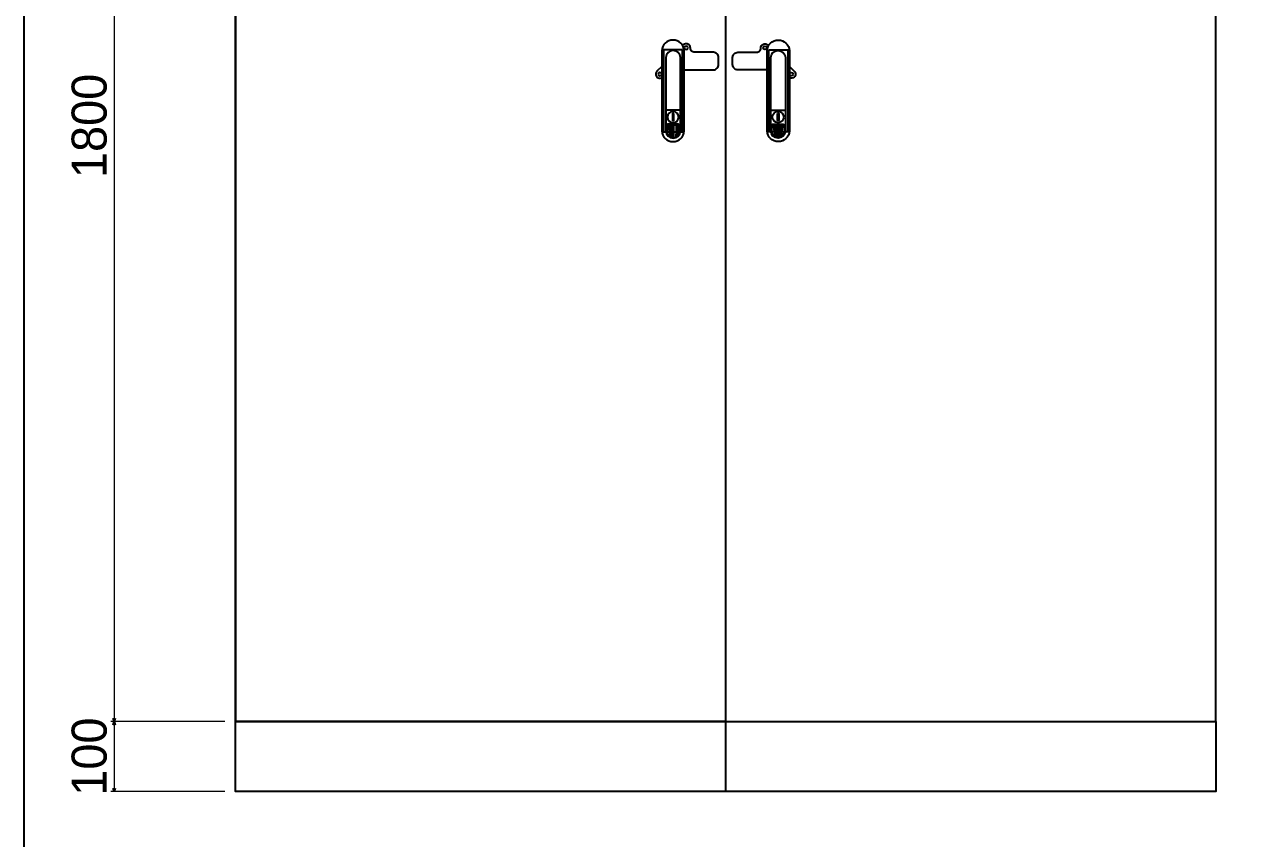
# Model space of a CAD drawing. Header units: millimetres. Extents: x 0 to 6325, y 0 to 4472.
# Drawn here: x 0 to 1735, y 2236 to 3398 of the extents above; entities that cross this region are included whole.
import ezdxf

# ---------------------------------------------------------------- set-up
doc = ezdxf.new("R2010")
doc.units = ezdxf.units.MM
doc.layers.add('DIM', color=253, linetype='Continuous')
doc.styles.add('Arial', font='arial.ttf')
doc.dimstyles.new('CNC', dxfattribs={"dimtxt": 50, "dimasz": 5, "dimexe": 5, "dimexo": 15, "dimgap": 10, "dimtad": 1, "dimdec": 0, "dimtxsty": 'Standard', "dimblk": 'OPEN30', "dimcen": 10, "dimclrd": 5, "dimclre": 5, "dimclrt": 3, "dimazin": 3, "dimtfac": 1, "dimtdec": 0, "dimtmove": 0, "dimatfit": 3, "dimldrblk": 'ARCHTICK', "dimlwd": 9, "dimlwe": 9})

# ---------------------------------------------------------------- blocks, each defined once
blk = doc.blocks.new('*D2')
at = {"color": 0, "linetype": 'ByBlock', "lineweight": -2}
for p, q in [((127.1, 4198.2), (128.4, 4203.2)), ((128.4, 4203.2), (129.8, 4198.2)), ((128.4, 4203.2), (128.4, 4198.2)), ((128.4, 2403.2), (127.1, 2408.2)), ((129.8, 2408.2), (128.4, 2403.2)), ((128.4, 2403.2), (128.4, 2408.2))]:
    blk.add_line(p, q, dxfattribs=at)
at = {"layer": 'Defpoints', "color": 0, "ltscale": 0.5, "transparency": 16777216}
for p in [(301.4, 4203.2), (128.4, 2403.2), (301.4, 2403.2)]:
    blk.add_point(p, dxfattribs=at)
at = {"layer": 'DIM', "color": 5, "lineweight": 9, "ltscale": 0.5, "transparency": 16777216}
for p, q in [((286.4, 4203.2), (123.4, 4203.2)), ((128.4, 4198.2), (128.4, 2408.2)), ((286.4, 2403.2), (123.4, 2403.2))]:
    blk.add_line(p, q, dxfattribs=at)
at = {"layer": 'DIM', "color": 3, "ltscale": 0.5, "transparency": 16777216, "insert": (92.9, 3253.2), "char_height": 50, "attachment_point": 5, "rotation": 90}
blk.add_mtext('1800', dxfattribs=at)
blk = doc.blocks.new('_ArchTick')
at = {"color": 0, "const_width": 0.15}
blk.add_lwpolyline([(-0.5, -0.5), (0.5, 0.5)], dxfattribs=at)
blk = doc.blocks.new('_Open30')
at = {"color": 0, "linetype": 'ByBlock', "lineweight": -2}
for p, q in [((-1, 0.27), (0, 0)), ((0, 0), (-1, -0.27)), ((0, 0), (-1, 0))]:
    blk.add_line(p, q, dxfattribs=at)
blk = doc.blocks.new('AB-301-1-1')
at = {"linetype": 'Continuous'}
h = blk.add_hatch(dxfattribs=at)
h.set_pattern_fill('ACAD_ISO09W100', color=1, scale=0.2)
h.set_pattern_definition([(0, (-367.8747, 374.3201), (0, 1), [4.8, -0.6, 1.2, -0.6, 1.2, -0.6])])
h.paths.add_polyline_path([(-3.9, -112.6, 0.118404), (0.1, -113.6, 0.118404), (4.2, -112.6), (7.1, -96.1), (-6.9, -96.1)])
at = {"color": 1, "linetype": 'Continuous'}
for p, q in [((-9.9, -74.6), (10.1, -74.6)), ((-6.9, -96.1), (7.1, -96.1)), ((-6.9, -96.1), (-3.9, -112.6)), ((7.1, -96.1), (4.2, -112.6))]:
    blk.add_line(p, q, dxfattribs=at)
for points in [[(-24.6, 14.2, -0.198912), (-22.8, 18.4), (-22.8, 18.4, -0.414214), (-14.4, 18.4), (-13.5, 17.6)], [(-15.7, -17.1), (-57.4, -17.1, -0.414214), (-64.9, -9.6), (-64.9, 0.4, -0.414214), (-57.4, 7.9), (-30.6, 7.9, 0.414214), (-24.6, 13.9), (-24.6, 14.2)], [(16.3, -12.2), (23.1, -19.1, -0.414214), (23.1, -27.5), (23.1, -27.5, -0.31835), (16.3, -28.7)]]:
    blk.add_lwpolyline(points, format="xyb", dxfattribs=at)
for points in [[(0.3, 25.4), (0.3, 25.4, -0.400643), (16.3, 10.4), (16.3, -104.6, -0.400643), (0.3, -119.6), (0.3, -119.6, -0.400643), (-15.7, -104.6), (-15.7, 10.4, -0.400643)], [(0.1, 10.4, -0.403991), (10.6, 0.4), (10.6, -104.6, -0.403991), (0.1, -114.6, -0.403991), (-10.4, -104.6), (-10.4, 0.4, -0.403991)], [(9.1, -96.6), (9.1, -104.6, -0.414214), (0.1, -113.6, -0.414214), (-8.9, -104.6), (-8.9, -96.6, -0.414214), (-6.9, -94.6), (7.1, -94.6, -0.414214)]]:
    blk.add_lwpolyline(points, format="xyb", close=True, dxfattribs=at)
blk.add_lwpolyline([(-0.9, -79.6), (1.1, -79.6), (1.1, -89.6), (-0.9, -89.6)], close=True, dxfattribs=at)
for centre, radius in [((-18.6, 14.2), 2.5), ((18.9, -23.3), 2.5), ((0.1, -84.6), 8)]:
    blk.add_circle(centre, radius, dxfattribs=at)
blk = doc.blocks.new('*D10')
at = {"color": 5, "lineweight": 9, "ltscale": 3, "transparency": 16777216}
for p, q in [((286.4, 2403.2), (123.4, 2403.2)), ((128.4, 2398.2), (128.4, 2308.2)), ((286.4, 2303.2), (123.4, 2303.2))]:
    blk.add_line(p, q, dxfattribs=at)
at = {"color": 0, "linetype": 'ByBlock', "lineweight": -2}
for p, q in [((127.1, 2398.2), (128.4, 2403.2)), ((128.4, 2403.2), (129.8, 2398.2)), ((128.4, 2403.2), (128.4, 2398.2)), ((128.4, 2303.2), (127.1, 2308.2)), ((129.8, 2308.2), (128.4, 2303.2)), ((128.4, 2303.2), (128.4, 2308.2))]:
    blk.add_line(p, q, dxfattribs=at)
at = {"layer": 'Defpoints', "color": 0, "ltscale": 3, "transparency": 16777216}
for p in [(301.4, 2403.2), (128.4, 2303.2), (301.4, 2303.2)]:
    blk.add_point(p, dxfattribs=at)
at = {"color": 3, "ltscale": 3, "transparency": 16777216, "insert": (92.9, 2353.2), "char_height": 50, "attachment_point": 5, "rotation": 90}
blk.add_mtext('100', dxfattribs=at)
blk = doc.blocks.new('KHUNG CHUẨN')
at = {"color": 7}
blk.add_lwpolyline([(16919.25, -26555.16), (19889.25, -26555.16), (19889.25, -28655.16), (16919.25, -28655.16)], close=True, dxfattribs=at)
at = {"color": 3, "style": 'Arial'}
for tag, p in [('#01', (17055.57, -28580.1)), ('#02', (17431.39, -28580.1)), ('#03', (18030.58, -28580.1)), ('#08', (18751.7, -28580.1)), ('#10', (19064.78, -28580.1)), ('#11', (19060.3, -28625.69)), ('#12', (19806.46, -28628.91)), ('#04', (17024.77, -28634.62)), ('#05', (17308.45, -28633.02)), ('#06', (17632.65, -28633.73)), ('#07', (18002.01, -28634.74)), ('#09', (18753.85, -28632.6))]:
    blk.add_attdef(tag, p, '', height=20, dxfattribs=at)

msp = doc.modelspace()

# ---------------------------------------------------------------- linework, layer by layer
at = {"color": 7, "ltscale": 0.5}
msp.add_line((1001.4, 4203.2), (1001.4, 2403.2), dxfattribs=at)
at = {"ltscale": 3}
msp.add_line((1001.4, 2403.2), (1001.4, 2303.2), dxfattribs=at)
at = {"color": 7, "ltscale": 0.5}
for points in [[(301.4, 2403.2), (1701.4, 2403.2), (1701.4, 4203.2), (301.4, 4203.2)], [(301.4, 4203.2), (1001.4, 4203.2), (1001.4, 2403.2), (301.4, 2403.2)], [(1001.4, 2403.2), (1701.4, 2403.2), (1701.4, 4203.2), (1001.4, 4203.2)]]:
    msp.add_lwpolyline(points, close=True, dxfattribs=at)
at = {"color": 2}
for points in [[(939.7, 3361.7), (912.7, 3361.7), (912.7, 3244.7), (939.7, 3244.7)], [(1063, 3361.7), (1090, 3361.7), (1090, 3244.7), (1063, 3244.7)]]:
    msp.add_lwpolyline(points, close=True, dxfattribs=at)
msp.add_lwpolyline([(301.4, 2403.2), (1701.4, 2403.2), (1701.4, 2303.2), (301.4, 2303.2)], close=True)

# ---------------------------------------------------------------- block references
at = {"color": 3, "xscale": 2.129600000007485, "yscale": 2.129600000007485, "zscale": 2.129600000007485}
msp.add_blockref('KHUNG CHUẨN', (-36031.2, 61024), dxfattribs=at)
at = {"color": 7, "xscale": -1}
msp.add_blockref('AB-301-1-1', (926.5, 3350.3), dxfattribs=at)
at = {"color": 7}
msp.add_blockref('AB-301-1-1', (1076.2, 3350.3), dxfattribs=at)

# ---------------------------------------------------------------- dimensions: what is measured, and where the dimension line sits
at = {"ltscale": 3}
dim = msp.add_linear_dim(base=(128.4, 2303.2), p1=(301.4, 2403.2), p2=(301.4, 2303.2), angle=90, dimstyle='CNC', dxfattribs=at)
dim.commit()
dim.dimension.update_dxf_attribs({"geometry": '*D10', "text_midpoint": (128.4, 2353.2), "dimtype": 160})
at = {"layer": 'DIM', "color": 7, "ltscale": 0.5}
dim = msp.add_linear_dim(base=(128.4, 2403.2), p1=(301.4, 4203.2), p2=(301.4, 2403.2), angle=90, dimstyle='CNC', dxfattribs=at)
dim.commit()
dim.dimension.update_dxf_attribs({"geometry": '*D2', "text_midpoint": (128.4, 3253.2), "dimtype": 160})

doc.saveas('drawing.dxf')
